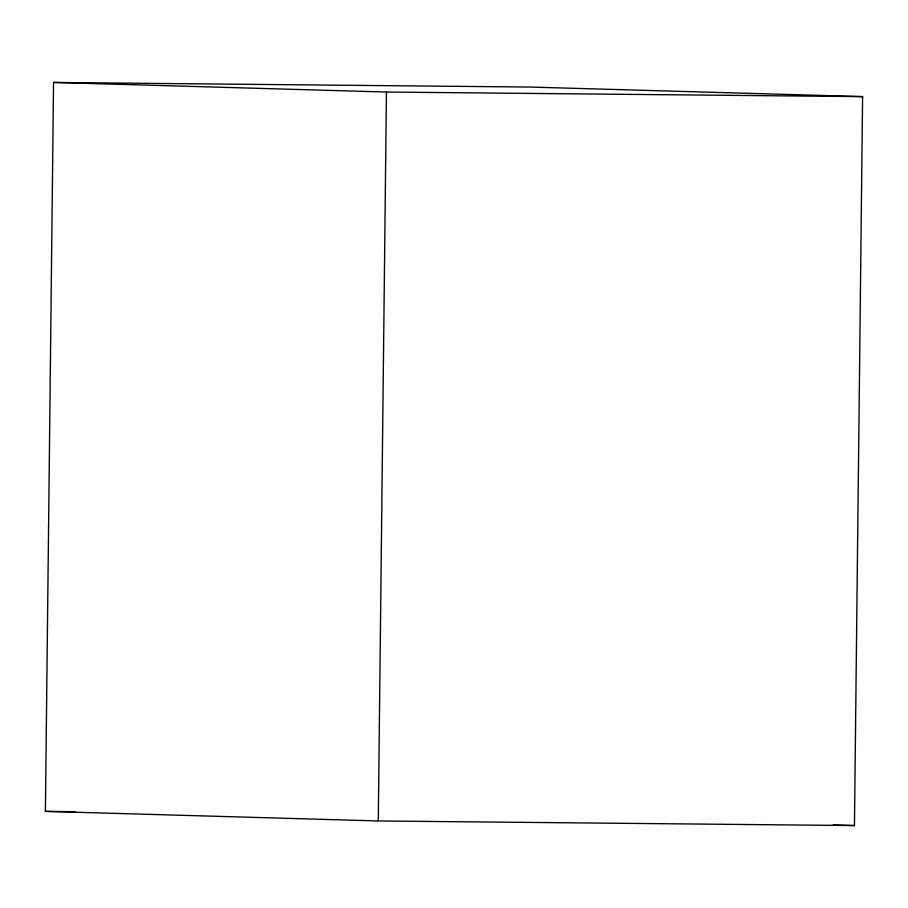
<?xml version="1.0" encoding="UTF-8"?>
<svg xmlns="http://www.w3.org/2000/svg" width="908" height="908" viewBox="0 0 908 908"><rect width="100%" height="100%" fill="white"/><g stroke="black" fill="none" stroke-linecap="round" stroke-linejoin="round"><path stroke-width="1.36" d="M45.4 811.377L53.549 82.446L529.716 87.043L862.6 96.623L854.451 825.554L378.284 820.957L45.4 811.377L75.16 811.661M378.284 820.957L386.445 92.037L53.549 82.446M386.445 92.037L862.6 96.623M833.204 824.941L854.451 825.554"/></g></svg>
